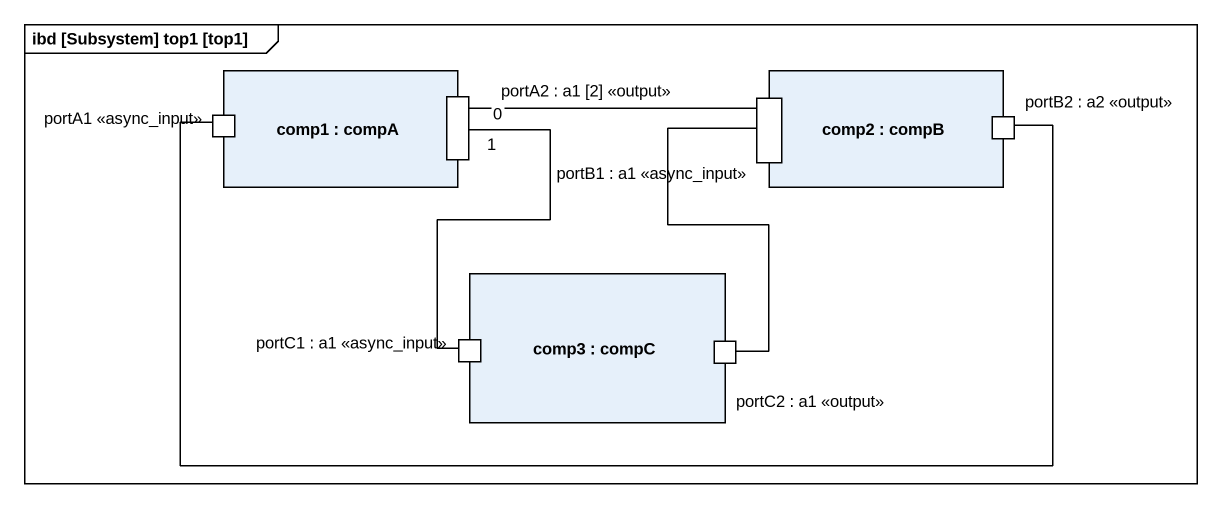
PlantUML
@startuml
mainframe ibd [Subsystem] top1 [top1]
rectangle "comp1 : compA" as comp1 {
  port "portA1 <<async_input>>" as portA1_async_input
  port "portA2 : a1 [2] <<output>>" as portA2_a1_2_output
}
rectangle "comp2 : compB" as comp2 {
  port "portB1 : a1 <<async_input>>" as portB1_a1_async_input
  port "portB2 : a2 <<output>>" as portB2_a2_output
}
rectangle "comp3 : compC" as comp3 {
  port "portC1 : a1 <<async_input>>" as portC1_a1_async_input
  port "portC2 : a1 <<output>>" as portC2_a1_output
}
portA2_a1_2_output "0" -right- portB1_a1_async_input
portA2_a1_2_output "1" -- portC1_a1_async_input
portB2_a2_output -left- portA1_async_input
portC2_a1_output -up- portB1_a1_async_input
@enduml
